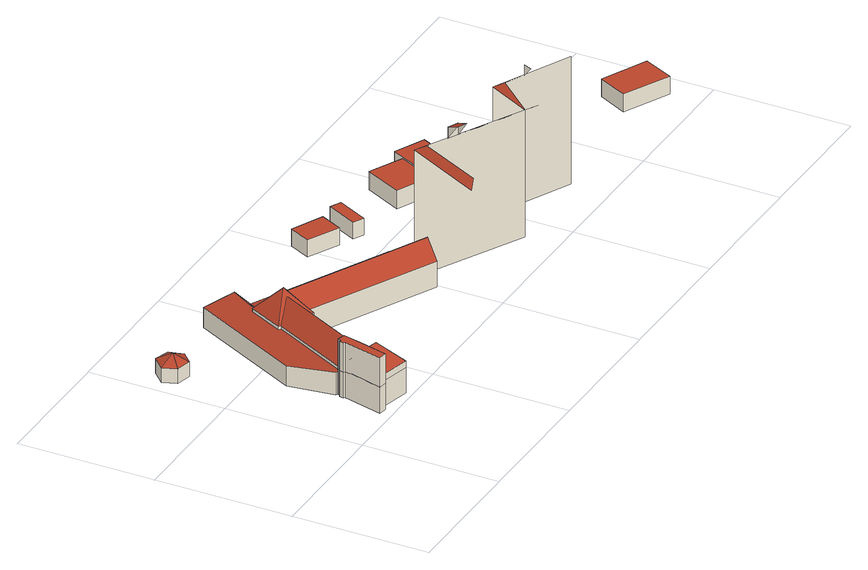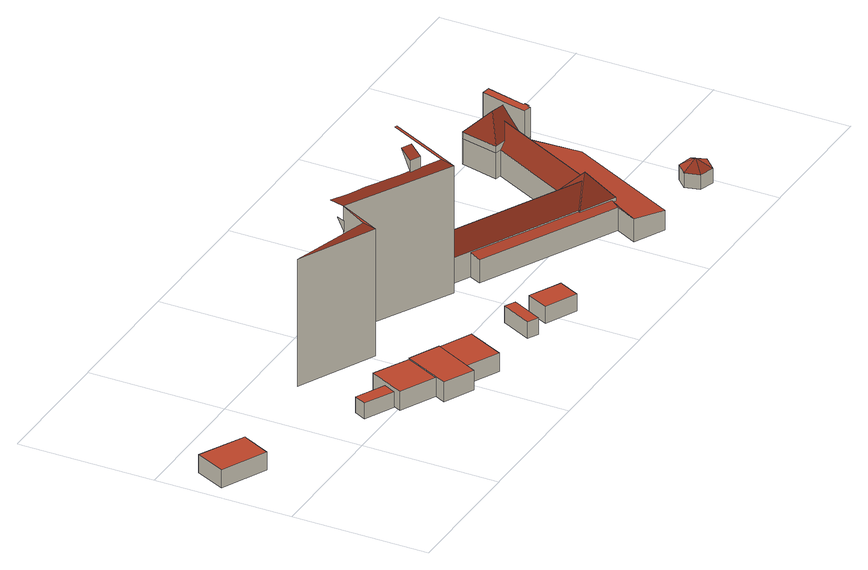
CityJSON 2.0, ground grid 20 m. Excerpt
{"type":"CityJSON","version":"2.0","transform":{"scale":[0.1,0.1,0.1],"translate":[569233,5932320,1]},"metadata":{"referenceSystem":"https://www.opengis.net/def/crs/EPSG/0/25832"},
"CityObjects":{
"building1":{"type":"Building","attributes":{"Grundfläche 2D":"13.161203","Grundhöhe NN":"2.635"},"geometry":[{"type":"Solid","lod":"3","boundaries":[[[[0,1,2]],[[0,3,1]],[[0,2,4]],[[0,4,5]],[[0,5,6]],[[0,6,3]],[[7,8,2,1]],[[8,9,4,2]],[[9,10,5,4]],[[10,11,6,5]],[[11,12,3,6]],[[12,7,1,3]],[[12,11,10,9,8,7]]]],"semantics":{"surfaces":[{"type":"RoofSurface"},{"type":"WallSurface"},{"type":"GroundSurface"}],"values":[[0,0,0,0,0,0,1,1,1,1,1,1,2]]}}]},
"building2":{"type":"Building","attributes":{"Grundfläche 2D":"356.889232","Grundhöhe NN":"2.516"},"children":["building2-1"],"geometry":[{"type":"MultiSurface","lod":"3","boundaries":[[[13,14,15,16]],[[17,15,14]],[[18,19,20,21,16,15,17]],[[22,23,19,18,24]],[[25,23,22,26,27,28]],[[29,27,26,30,31,32]],[[30,33,34,31]],[[34,35,32,31]],[[36,27,29]],[[28,27,36]],[[20,19,23,25,37,38,39,40]],[[41,42,38,37,43,44,45]],[[39,46,47,48]],[[49,47,46]],[[50,51,52,53,54,55,56,57,58,59]],[[60,57,56]],[[61,60,62,63,64,65]],[[62,60,56]],[[40,39,48]],[[47,66,14,13]],[[66,67,17,14]],[[67,24,18,17]],[[22,24,68,69]],[[26,22,69,70]],[[30,26,70,71]],[[33,30,71,72]],[[35,34,33,72,73]],[[64,32,35,73,74,65]],[[32,64,63,29]],[[55,54,36,29,63,62]],[[36,54,53,28]],[[28,53,52,25]],[[25,52,51,37]],[[37,51,75,76,43]],[[44,43,76,77]],[[45,44,77,78]],[[41,45,78,79]],[[42,41,79,80]],[[46,39,38,42,80,81]],[[49,46,81,82]],[[47,49,82,83]],[[66,47,83,84]],[[67,66,84,85]],[[24,67,85,68]],[[57,60,86,87]],[[58,57,87,88]],[[59,58,88,89]],[[50,59,89,90]],[[51,50,90,75]],[[61,65,74,91]],[[61,91,86,60]],[[55,62,56]],[[89,88,87,86,91,74,73,72,71,70,69,68,85,84,83,82,81,80,79,78,77,76,75,90]]],"semantics":{"surfaces":[{"type":"RoofSurface"},{"type":"WallSurface"},{"type":"GroundSurface"}],"values":[0,0,0,0,0,0,0,0,0,0,0,0,0,0,0,0,0,0,1,1,1,1,1,1,1,1,1,1,1,1,1,1,1,1,1,1,1,1,1,1,1,1,1,1,1,1,1,1,1,1,1,1,2]}}]},
"building2-1":{"type":"BuildingInstallation","parents":["building2"],"geometry":[{"type":"MultiSurface","lod":"3","boundaries":[[[92,93,94,95,96,97,98,99,100]],[[46,49,96,95]],[[20,101,98,97,96,49,47,13,16,21]],[[98,101,37,43,99]],[[43,44,100,99]],[[44,45,92,100]],[[45,41,93,92]],[[41,42,94,93]],[[42,38,39,46,95,94]]],"semantics":{"surfaces":[{"type":"RoofSurface"},{"type":"WallSurface"}],"values":[0,1,1,1,1,1,1,1,1]}}]},
"building3":{"type":"Building","attributes":{"Grundfläche 2D":"2801.928803","Grundhöhe NN":"1.492"},"children":["building3-1"],"geometry":[{"type":"MultiSurface","lod":"3","boundaries":[[[102,103,104,105,106]],[[102,107,108,109]],[[110,111,112,113,114,115,116,117,107,102,106,118]],[[107,119,120]],[[121,122,123,124]],[[120,125,126,127]],[[120,119,125]]],"semantics":{"surfaces":[{"type":"RoofSurface"},{"type":"WallSurface"}],"values":[0,1,0,0,1,1,0]}}]},
"building3-1":{"type":"BuildingInstallation","parents":["building3"],"geometry":[{"type":"MultiSurface","lod":"3","boundaries":[[[128,129,130,131,132]],[[128,132,133,118]],[[131,130,129,110,134]],[[134,133,132,131]]],"semantics":{"surfaces":[{"type":"RoofSurface"},{"type":"WallSurface"}],"values":[0,1,1,1]}}]},
"building4":{"type":"Building","attributes":{"Grundfläche 2D":"17.813431","Grundhöhe NN":"2.490"},"geometry":[{"type":"Solid","lod":"3","boundaries":[[[[135,136,137,138]],[[139,140,138,137]],[[140,141,135,138]],[[141,142,136,135]],[[142,139,137,136]],[[142,141,140,139]]]],"semantics":{"surfaces":[{"type":"RoofSurface"},{"type":"WallSurface"},{"type":"GroundSurface"}],"values":[[0,1,1,1,1,2]]}}]},
"building5":{"type":"Building","attributes":{"Grundfläche 2D":"8.804750","Grundhöhe NN":"2.532"},"geometry":[{"type":"Solid","lod":"3","boundaries":[[[[143,144,145,146]],[[147,148,146,145]],[[148,149,143,146]],[[149,150,144,143]],[[150,147,145,144]],[[150,149,148,147]]]],"semantics":{"surfaces":[{"type":"RoofSurface"},{"type":"WallSurface"},{"type":"GroundSurface"}],"values":[[0,1,1,1,1,2]]}}]},
"building6":{"type":"Building","attributes":{"Grundfläche 2D":"68.590923","Grundhöhe NN":"2.243"},"geometry":[{"type":"Solid","lod":"3","boundaries":[[[[151,152,153,154,155]],[[156,157,158,159]],[[153,152,160,161]],[[154,153,161,162]],[[155,154,162,163]],[[151,155,163,164]],[[157,156,165,166]],[[151,158,157,166,160,152]],[[158,151,164,167,159]],[[156,159,167,165]],[[162,161,160,166,165,167,164,163]]]],"semantics":{"surfaces":[{"type":"RoofSurface"},{"type":"WallSurface"},{"type":"GroundSurface"}],"values":[[0,0,1,1,1,1,1,1,1,1,2]]}}]},
"building7":{"type":"Building","attributes":{"Grundfläche 2D":"33.824103","Grundhöhe NN":"2.118"},"geometry":[{"type":"Solid","lod":"3","boundaries":[[[[168,169,170,171]],[[169,168,172,173]],[[170,169,173,174]],[[171,170,174,175]],[[168,171,175,172]],[[173,172,175,174]]]],"semantics":{"surfaces":[{"type":"RoofSurface"},{"type":"WallSurface"},{"type":"GroundSurface"}],"values":[[0,1,1,1,1,2]]}}]},
"building8":{"type":"Building","attributes":{"Grundfläche 2D":"9.455048","Grundhöhe NN":"2.118"},"geometry":[{"type":"Solid","lod":"3","boundaries":[[[[176,177,178,179]],[[180,181,179,178]],[[181,182,176,179]],[[182,183,177,176]],[[183,180,178,177]],[[183,182,181,180]]]],"semantics":{"surfaces":[{"type":"RoofSurface"},{"type":"WallSurface"},{"type":"GroundSurface"}],"values":[[0,1,1,1,1,2]]}}]},
"building9":{"type":"Building","attributes":{"Grundfläche 2D":"36.312820","Grundhöhe NN":"1.753"},"geometry":[{"type":"Solid","lod":"3","boundaries":[[[[184,185,186,187]],[[188,189,187,186]],[[189,190,184,187]],[[190,191,185,184]],[[191,188,186,185]],[[191,190,189,188]]]],"semantics":{"surfaces":[{"type":"RoofSurface"},{"type":"WallSurface"},{"type":"GroundSurface"}],"values":[[0,1,1,1,1,2]]}}]}
},
"vertices":[
[28,290,50],[6,296,38],[13,275,38],[23,313,38],[36,270,38],[51,285,38],[45,306,38],[6,296,16],[13,275,16],[36,270,16],[51,285,16],[45,306,16],[23,313,16],
[82,13,64],[128,2,64],[108,35,94],[88,40,94],[141,57,64],[124,61,64],[103,50,80],[95,67,65],[91,49,84],[189,173,54],[179,202,80],[132,59,54],[147,194,54],[195,170,54],[182,208,89],[144,196,54],[221,221,54],[200,179,54],[190,208,80],[220,218,54],[383,87,54],[393,106,80],[403,126,54],[169,247,54],[89,78,54],[81,61,54],[79,55,56],[91,49,69],[80,68,54],[82,67,54],[85,79,54],[84,74,54],[82,75,54],[68,9,54],[82,13,54],[91,49,55],[80,7,54],[83,81,49],[89,78,49],[147,194,49],[144,196,49],[169,247,49],[175,244,50],[182,258,50],[200,289,50],[155,311,45],[74,148,45],[184,257,50],[383,157,50],[175,244,52],[221,221,52],[220,218,52],[375,140,52],[128,2,54],[141,57,54],[132,59,15],[189,173,15],[195,170,15],[200,179,15],[383,87,15],[403,126,15],[375,140,15],[89,78,15],[85,79,15],[84,74,15],[82,75,15],[80,68,15],[82,67,15],[68,9,15],[80,7,15],[82,13,15],[128,2,15],[141,57,15],[184,257,15],[200,289,15],[155,311,15],[74,148,15],[83,81,15],[383,157,15],
[82,75,99],[80,68,99],[82,67,99],[68,9,99],[80,7,99],[91,49,99],[97,76,99],[85,79,99],[84,74,99],[97,76,62],
[406,132,198],[384,88,198],[350,20,198],[366,25,206],[411,116,206],[561,50,198],[561,50,5],[406,132,5],[455,93,206],[469,86,206],[483,78,206],[503,68,206],[517,60,206],[529,54,206],[544,47,206],[567,34,206],[441,101,206],[598,98,206],[593,113,198],[622,73,221],[627,85,221],[627,85,205],[627,84,206],[707,58,198],[707,58,5],[593,113,5],
[432,83,232],[447,76,232],[455,93,223],[456,94,223],[441,101,223],[441,101,205],[456,94,205],
[434,280,41],[388,302,41],[373,271,41],[419,248,41],[373,271,15],[419,248,15],[434,280,15],[388,302,15],
[478,276,40],[462,284,40],[440,239,40],[456,231,40],[440,239,15],[456,231,15],[478,276,15],[462,284,15],
[587,203,40],[612,255,40],[564,279,40],[538,225,40],[586,202,40],[664,250,42],[620,271,42],[587,203,42],[631,182,42],[612,255,12],[564,279,12],[538,225,12],[586,202,12],[587,203,12],[664,250,12],[620,271,12],[631,182,12],
[656,234,40],[631,182,40],[683,156,40],[708,208,40],[656,234,11],[631,182,11],[683,156,11],[708,208,11],
[739,159,35],[748,177,35],[705,198,35],[696,180,35],[705,198,11],[696,180,11],[739,159,11],[748,177,11],
[982,88,35],[915,120,35],[894,77,35],[961,44,35],[894,77,8],[961,44,8],[982,88,8],[915,120,8]
]}
